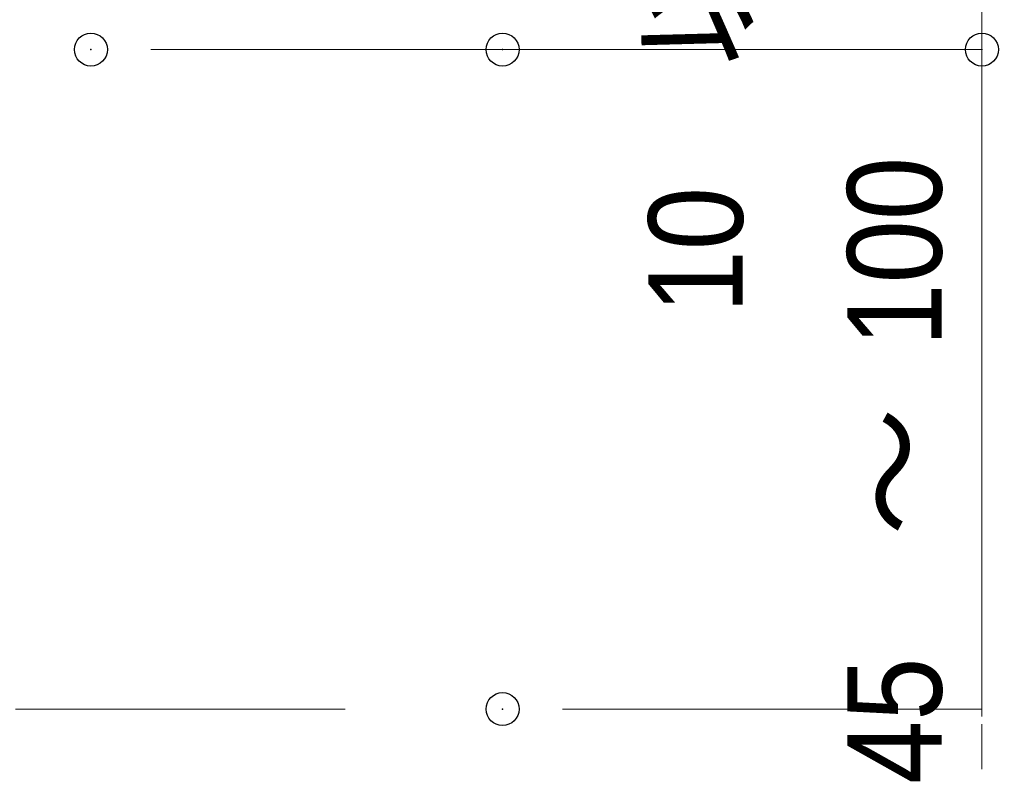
# Model space of a CAD drawing. Units: millimetres, scale not verified. Extents: x -1200 to 1200, y -500 to 500.
# Drawn here: x 186.21 to 202.55, y -0.32 to 12.39 of the extents above; entities that cross this region are included whole.
import ezdxf
from ezdxf.enums import TextEntityAlignment as Align

# ---------------------------------------------------------------- set-up
doc = ezdxf.new("R2010")
doc.units = ezdxf.units.MM
doc.header["$LTSCALE"] = 1.1
doc.header["$PDMODE"] = 32
doc.header["$PDSIZE"] = 0.55
doc.linetypes.add('CHAIN1', pattern=[8, 5, -1, 1, -1])
for name, color, linetype, lineweight in [('0-0_一般', 7, 'Continuous', 9), ('0-1_0', 7, 'Continuous', 9), ('0-3_寸法', 7, 'Continuous', 9)]:
    doc.layers.add(name, color=color, linetype=linetype, lineweight=lineweight)
doc.layers.add('0-A_Defpoints', color=7, linetype='Continuous')
doc.styles.add('Osaka', font='')
doc.styles.get('Osaka').set_extended_font_data('Osaka')

# ---------------------------------------------------------------- blocks, each defined once
blk = doc.blocks.new('_DOT')
at = {"layer": '0-1_0'}
for p, q in [((-2.5, 0), (-5, 0)), ((-1.25, 0), (1.25, 0))]:
    blk.add_line(p, q, dxfattribs=at)

msp = doc.modelspace()

# ---------------------------------------------------------------- linework, layer by layer
at = {"layer": '0-0_一般', "linetype": 'CHAIN1'}
msp.add_line((191.643, 0.89), (162.443, 0.89), dxfattribs=at)
at = {"layer": '0-3_寸法'}
for p, q in [((202.27, 11.89), (202.27, 13.89)), ((188.4, 11.89), (202.27, 11.89)), ((195.27, 11.89), (202.27, 11.89)), ((202.27, 0.89), (202.27, 11.89)), ((202.27, 11.39), (202.27, 10.889)), ((195.27, 0.89), (202.27, 0.89)), ((202.27, 0.39), (202.27, -0.111))]:
    msp.add_line(p, q, dxfattribs=at)
at = {"layer": '0-A_Defpoints'}
for p in [(187.4, 11.89), (194.27, 11.89), (202.27, 11.89), (194.27, 0.89)]:
    msp.add_point(p, dxfattribs=at)

# ---------------------------------------------------------------- block references
at = {"layer": '0-3_寸法', "xscale": 0.1001489, "yscale": 0.1001489}
for p, rotation in [((202.27, 11.89), 270), ((202.27, 11.89), 90), ((202.27, 0.89), 90)]:
    msp.add_blockref('_DOT', p, dxfattribs=dict(at, rotation=rotation))

# ---------------------------------------------------------------- texts
at = {"layer": '0-3_寸法', "style": 'Osaka'}
for s, p in [('以上', (198.752, 11.625)), ('～', (202.07, 3.777))]:
    msp.add_text(s, height=1.576, rotation=90, dxfattribs=at).set_placement(p, align=Align.BOTTOM_LEFT)
at = {"layer": '0-3_寸法', "style": 'Osaka', "width": 0.9}
for s, p in [('100', (202.07, 6.936)), ('10', (198.752, 7.489)), ('45', (202.07, -0.36))]:
    msp.add_text(s, height=1.576, rotation=90, dxfattribs=at).set_placement(p, align=Align.BOTTOM_LEFT)

doc.saveas('drawing.dxf')
